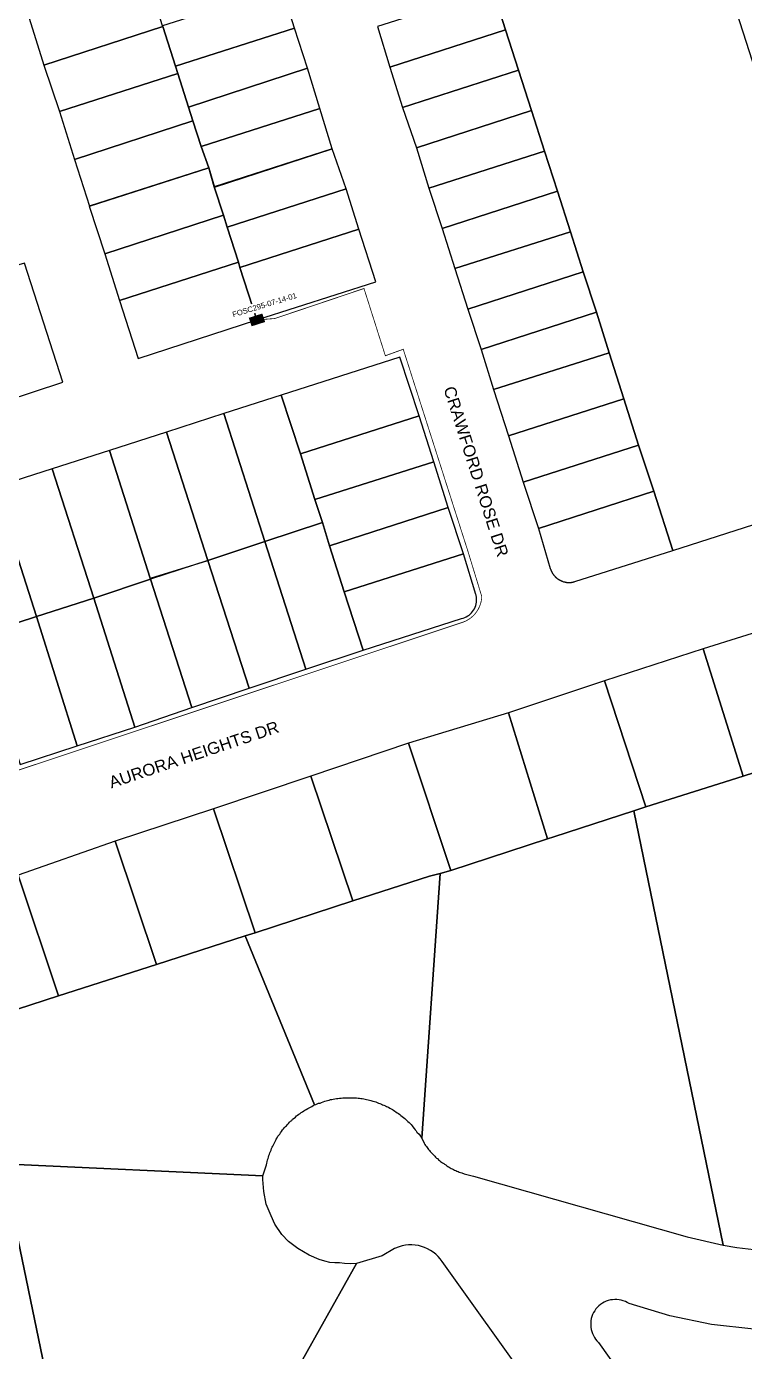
# Model space of a CAD drawing. Header units: metres. Extents: x 620457 to 624057, y 4872349 to 4874194.
# Drawn here: x 621389.9 to 621571.2, y 4872856.3 to 4873190.8 of the extents above; entities that cross this region are included whole.
import ezdxf
from ezdxf.enums import TextEntityAlignment as Align

# ---------------------------------------------------------------- set-up
doc = ezdxf.new("R2010")
doc.units = ezdxf.units.M
doc.header["$LTSCALE"] = 10
doc.header["$MEASUREMENT"] = 0
doc.linetypes.add('DASHED', pattern=[0.75, 0.5, -0.25])
for name, color, linetype in [('Aurora_Parcel', 252, 'Continuous'), ('Conduit_Distribution_14WAY - 14_10mm', 1, 'DASHED'), ('LB-STNAMES', 141, 'Continuous'), ('New telMAX 2436 HH', 6, 'Continuous')]:
    doc.layers.add(name, color=color, linetype=linetype)
doc.styles.add('ARIAL', font='arial.ttf')
doc.styles.get("Standard").update_dxf_attribs({"font": 'arial.ttf'})
doc.styles.add('VAULT_TEST', font='ariblk.ttf')

# ---------------------------------------------------------------- blocks, each defined once
blk = doc.blocks.new('*U64')
h = blk.add_hatch(color=256)
h.dxf.hatch_style = 1
h.paths.add_polyline_path([(-1.8, 0.44), (1.2, 1.4), (1.8, -0.44), (-1.2, -1.4)])
at = {"color": 7, "linetype": 'Continuous', "style": 'ARIAL', "flags": 1}
blk.add_attdef('ADDRESS', (-7.72, 8.09), '', height=1.25, rotation=16.9782, dxfattribs=at)
at = {"linetype": 'Continuous'}
blk.add_wipeout([(-5.71, -0.03), (-6.35, 2.08), (6.98, 6.15), (7.62, 4.04)], dxfattribs=at)
h = blk.add_hatch(color=6)
h.dxf.hatch_style = 1
h.paths.add_polyline_path([(-1.8, 0.44), (1.2, 1.4), (1.8, -0.44), (-1.2, -1.4)])
at = {"color": 7, "const_width": 0.12}
blk.add_lwpolyline([(-1.8, 0.44), (1.2, 1.4), (1.8, -0.44), (-1.2, -1.4)], close=True, dxfattribs=at)
at = {"color": 255, "style": 'VAULT_TEST', "width": 0.75}
blk.add_text('HH', height=1.406, rotation=17.7812, dxfattribs=at).set_placement((0, 0), align=Align.MIDDLE_CENTER)
at = {"color": 7, "linetype": 'Continuous', "style": 'ARIAL', "flags": 1}
for tag, p in [('SECTION', (-7.18, 6.33)), ('FIBER_COUNT', (-6.59, 4.41)), ('LENGTH', (-6.01, 2.51))]:
    blk.add_attdef(tag, p, '', height=1.25, rotation=16.9782, dxfattribs=at)
at = {"color": 7, "linetype": 'Continuous', "style": 'ARIAL'}
blk.add_attdef('ID', (-5.43, 0.6), '', height=1.25, rotation=16.9782, dxfattribs=at)

msp = doc.modelspace()

# ---------------------------------------------------------------- linework, layer by layer
at = {"layer": 'Aurora_Parcel'}
for points in [[(621607.36, 4873075.9), (621554.97, 4873238.84)], [(621507.62, 4873200.04), (621510.83, 4873189.94), (621514.1, 4873179.74), (621517.4, 4873169.55), (621520.67, 4873159.32), (621523.94, 4873149.2), (621527.24, 4873138.97), (621530.48, 4873128.85), (621533.79, 4873118.66), (621537.02, 4873108.43), (621540.69, 4873096.77), (621544.43, 4873085.13), (621548.26, 4873073.45), (621553.06, 4873058.49), (621607.36, 4873075.9)], [(621383.87, 4872903.68), (621449.63, 4872900.64), (621450.49, 4872903.45), (621450.49, 4872903.45), (621450.59, 4872903.85), (621450.68, 4872904.19), (621450.81, 4872904.64), (621450.92, 4872905.05), (621451.02, 4872905.38), (621451.15, 4872905.77), (621451.25, 4872906.1), (621451.38, 4872906.42), (621451.51, 4872906.8), (621451.66, 4872907.15), (621451.8, 4872907.5), (621451.95, 4872907.84), (621452.11, 4872908.15), (621452.35, 4872908.63), (621452.51, 4872908.96), (621452.67, 4872909.3), (621452.86, 4872909.61), (621453, 4872909.93), (621453.25, 4872910.22), (621453.41, 4872910.62), (621453.66, 4872910.9), (621453.85, 4872911.19), (621454.07, 4872911.49), (621454.28, 4872911.79), (621454.6, 4872912.23), (621454.84, 4872912.5), (621455.06, 4872912.81), (621455.31, 4872913.08), (621455.55, 4872913.28), (621455.79, 4872913.61), (621456.06, 4872913.87), (621456.37, 4872914.16), (621456.6, 4872914.41), (621456.88, 4872914.6), (621457.12, 4872914.91), (621457.51, 4872915.22), (621457.83, 4872915.47), (621458.1, 4872915.74), (621458.39, 4872915.94), (621458.69, 4872916.18), (621458.99, 4872916.39), (621459.29, 4872916.62), (621459.6, 4872916.81), (621459.91, 4872917.04), (621460.23, 4872917.22), (621460.55, 4872917.41), (621460.99, 4872917.66), (621461.32, 4872917.83), (621461.65, 4872918), (621461.98, 4872918.15), (621462.32, 4872918.35), (621462.65, 4872918.53), (621445.1, 4872961.21), (621422.75, 4872954.02), (621398.02, 4872946.06), (621377.01, 4872939.28)], [(621400.74, 4872822.14), (621384.24, 4872901.86), (621383.87, 4872903.68), (621377.01, 4872939.28), (621373.31, 4872938.29), (621358.81, 4872933.57), (621344.43, 4872928.76), (621334.61, 4872958.81), (621334.61, 4872958.81), (621287.64, 4872943.46), (621297.83, 4872912.98), (621284.32, 4872908.17), (621284.1, 4872908.13), (621283.56, 4872908.03), (621269.06, 4872903.36), (621254.61, 4872898.5), (621254.51, 4872898.5), (621236.35, 4872892.89), (621230.49, 4872924.15), (621115.16, 4872872.35), (621113.18, 4872871.46), (621111.12, 4872870.61), (621109.92, 4872870.08), (621121.54, 4872825.24)], [(621539.98, 4872815.91), (621494.87, 4872879.02), (621494.38, 4872879.68), (621493.83, 4872880.29), (621493.23, 4872880.85), (621492.59, 4872881.36), (621491.91, 4872881.82), (621491.18, 4872882.21), (621490.43, 4872882.54), (621489.65, 4872882.81), (621488.86, 4872883.01), (621488.04, 4872883.14), (621487.22, 4872883.2), (621486.4, 4872883.18), (621485.58, 4872883.1), (621484.78, 4872882.95), (621483.98, 4872882.73), (621482.85, 4872882.25), (621479.69, 4872880.47), (621473.28, 4872878.54), (621429.66, 4872800.73)], [(621573.5, 4872861.96), (621562.84, 4872863.13), (621552.34, 4872865.27), (621542.07, 4872868.37), (621541.6, 4872868.65), (621541.11, 4872868.89), (621540.59, 4872869.09), (621540.06, 4872869.24), (621539.52, 4872869.35), (621538.98, 4872869.4), (621538.42, 4872869.41), (621537.88, 4872869.37), (621537.33, 4872869.29), (621536.8, 4872869.15), (621536.29, 4872868.97), (621535.79, 4872868.75), (621535.31, 4872868.48), (621534.86, 4872868.17), (621534.44, 4872867.83), (621534.04, 4872867.44), (621533.69, 4872867.03), (621533.37, 4872866.59), (621533.09, 4872866.12), (621532.85, 4872865.62), (621532.66, 4872865.11), (621532.51, 4872864.59), (621532.41, 4872864.05), (621532.35, 4872863.51), (621532.35, 4872862.96), (621532.39, 4872862.41), (621532.48, 4872861.87), (621532.61, 4872861.34), (621532.79, 4872860.83), (621533.02, 4872860.33), (621533.29, 4872859.85), (621533.59, 4872859.4), (621533.94, 4872858.98), (621534.32, 4872858.59), (621552.6, 4872832.89)]]:
    msp.add_lwpolyline(points, dxfattribs=at)
for points in [[(621424.36, 4873190.78), (621424.31, 4873190.97), (621421.08, 4873201.12), (621420.61, 4873202.71), (621390.58, 4873192.93), (621394.33, 4873181), (621424.36, 4873190.78)], [(621457.55, 4873190.36), (621454.37, 4873200.52), (621424.31, 4873190.97), (621424.36, 4873190.78), (621427.59, 4873180.8), (621457.55, 4873190.36)], [(621510.83, 4873189.94), (621507.62, 4873200.04), (621478.51, 4873190.81), (621481.68, 4873180.52), (621510.83, 4873189.94)], [(621428.17, 4873178.95), (621427.59, 4873180.8), (621424.36, 4873190.78), (621394.33, 4873181), (621398.28, 4873169.31), (621428.17, 4873178.95)], [(621460.85, 4873180.26), (621457.55, 4873190.36), (621427.59, 4873180.8), (621428.17, 4873178.95), (621430.86, 4873170.47), (621460.85, 4873180.26)], [(621514.1, 4873179.74), (621510.83, 4873189.94), (621481.68, 4873180.52), (621484.86, 4873170.36), (621514.1, 4873179.74)], [(621431.93, 4873166.99), (621430.86, 4873170.47), (621428.17, 4873178.95), (621398.28, 4873169.31), (621402.07, 4873157.24), (621431.93, 4873166.99)], [(621464.02, 4873170.1), (621460.85, 4873180.26), (621430.86, 4873170.47), (621431.93, 4873166.99), (621434.07, 4873160.5), (621464.02, 4873170.1)], [(621517.4, 4873169.55), (621514.1, 4873179.74), (621484.86, 4873170.36), (621488.41, 4873160.2), (621517.4, 4873169.55)], [(621467.14, 4873159.88), (621464.02, 4873170.1), (621434.07, 4873160.5), (621435.95, 4873155.08), (621437.38, 4873150.22), (621467.14, 4873159.88)], [(621520.67, 4873159.32), (621517.4, 4873169.55), (621488.41, 4873160.2), (621491.53, 4873149.98), (621520.67, 4873159.32)], [(621435.95, 4873155.08), (621434.07, 4873160.5), (621431.93, 4873166.99), (621402.07, 4873157.24), (621405.83, 4873145.46), (621405.84, 4873145.44), (621435.95, 4873155.08)], [(621470.59, 4873149.82), (621467.14, 4873159.88), (621437.34, 4873150.32), (621437.33, 4873150.32), (621439.71, 4873143.17), (621440.61, 4873140.16), (621470.59, 4873149.82)], [(621523.94, 4873149.2), (621520.67, 4873159.32), (621491.53, 4873149.98), (621494.89, 4873139.82), (621523.94, 4873149.2)], [(621439.71, 4873143.17), (621437.33, 4873150.32), (621435.95, 4873155.08), (621405.79, 4873145.45), (621409.68, 4873133.42), (621439.71, 4873143.17)], [(621473.84, 4873139.62), (621470.59, 4873149.82), (621440.61, 4873140.16), (621443.47, 4873131.32), (621443.83, 4873129.98), (621473.84, 4873139.62)], [(621527.24, 4873138.97), (621523.94, 4873149.2), (621494.89, 4873139.82), (621498.07, 4873129.66), (621527.24, 4873138.97)], [(621443.47, 4873131.32), (621440.61, 4873140.16), (621439.71, 4873143.17), (621409.68, 4873133.42), (621413.4, 4873121.65), (621443.47, 4873131.32)], [(621478.09, 4873126.33), (621473.84, 4873139.62), (621443.83, 4873129.98), (621448.12, 4873116.72), (621478.09, 4873126.33)], [(621530.48, 4873128.85), (621527.24, 4873138.97), (621498.07, 4873129.66), (621501.37, 4873119.44), (621530.48, 4873128.85)], [(621399.1, 4873100.99), (621389.4, 4873131.07), (621374.76, 4873126.76), (621384.56, 4873096.2), (621399.1, 4873100.99)], [(621448.12, 4873116.72), (621443.83, 4873129.98), (621443.47, 4873131.32), (621413.4, 4873121.65), (621418.15, 4873107.01), (621448.12, 4873116.72)], [(621533.79, 4873118.66), (621530.48, 4873128.85), (621501.37, 4873119.44), (621504.67, 4873109.28), (621533.79, 4873118.66)], [(621537.02, 4873108.43), (621533.79, 4873118.66), (621504.67, 4873109.28), (621507.85, 4873099.12), (621537.02, 4873108.43)], [(621540.69, 4873096.77), (621537.02, 4873108.43), (621507.85, 4873099.12), (621511.59, 4873087.49), (621540.69, 4873096.77)], [(621489.04, 4873092.54), (621484.21, 4873107.33), (621454.24, 4873097.68), (621459.07, 4873082.95), (621489.04, 4873092.54)], [(621464.63, 4873065.55), (621462.69, 4873071.39), (621459.07, 4873082.95), (621454.24, 4873097.68), (621439.76, 4873093.05), (621450.14, 4873060.78), (621464.63, 4873065.55)], [(621544.43, 4873085.13), (621540.69, 4873096.77), (621511.59, 4873087.49), (621515.34, 4873075.75), (621544.43, 4873085.13)], [(621450.14, 4873060.78), (621439.76, 4873093.05), (621425.26, 4873088.39), (621435.73, 4873056.01), (621450.14, 4873060.78)], [(621492.72, 4873080.85), (621489.04, 4873092.54), (621459.07, 4873082.95), (621462.69, 4873071.39), (621492.72, 4873080.85)], [(621421.23, 4873051.53), (621435.73, 4873056.01), (621425.26, 4873088.39), (621410.89, 4873083.74), (621421.13, 4873051.51), (621421.23, 4873051.53)], [(621548.26, 4873073.45), (621544.43, 4873085.13), (621515.34, 4873075.75), (621519.15, 4873064.06), (621548.26, 4873073.45)], [(621421.28, 4873051.28), (621421.2, 4873051.53), (621410.89, 4873083.74), (621396.41, 4873079.15), (621406.91, 4873046.47), (621421.28, 4873051.28)], [(621406.91, 4873046.47), (621396.41, 4873079.15), (621381.94, 4873074.47), (621392.43, 4873041.84), (621406.91, 4873046.47)], [(621496.34, 4873069.36), (621492.72, 4873080.85), (621462.69, 4873071.39), (621464.63, 4873065.55), (621466.44, 4873059.68), (621496.34, 4873069.36)], [(621392.43, 4873041.84), (621381.94, 4873074.47), (621367.46, 4873069.77), (621377.96, 4873037.1), (621392.43, 4873041.84)], [(621527.82, 4873050.52), (621527.91, 4873050.54), (621527.98, 4873050.56), (621528.07, 4873050.57), (621528.14, 4873050.59), (621528.22, 4873050.62), (621528.31, 4873050.64), (621553.06, 4873058.49), (621548.26, 4873073.45), (621519.15, 4873064.06), (621522.16, 4873053.95), (621522.22, 4873053.82), (621522.25, 4873053.75), (621522.28, 4873053.67), (621522.29, 4873053.57), (621522.33, 4873053.5), (621522.37, 4873053.42), (621522.4, 4873053.35), (621522.43, 4873053.27), (621522.47, 4873053.19), (621522.51, 4873053.11), (621522.54, 4873053.04), (621522.61, 4873052.94), (621522.64, 4873052.87), (621522.68, 4873052.79), (621522.73, 4873052.72), (621522.79, 4873052.65), (621522.83, 4873052.58), (621522.87, 4873052.51), (621522.93, 4873052.45), (621522.98, 4873052.37), (621523.04, 4873052.31), (621523.08, 4873052.24), (621523.15, 4873052.17), (621523.21, 4873052.08), (621523.27, 4873052.03), (621523.32, 4873051.96), (621523.38, 4873051.91), (621523.43, 4873051.83), (621523.51, 4873051.79), (621523.56, 4873051.73), (621523.63, 4873051.67), (621523.68, 4873051.61), (621523.76, 4873051.55), (621523.84, 4873051.49), (621523.91, 4873051.44), (621523.97, 4873051.39), (621524.05, 4873051.34), (621524.12, 4873051.27), (621524.2, 4873051.23), (621524.26, 4873051.19), (621524.34, 4873051.15), (621524.41, 4873051.1), (621524.49, 4873051.06), (621524.57, 4873051.02), (621524.65, 4873050.98), (621524.73, 4873050.93), (621524.81, 4873050.89), (621524.89, 4873050.87), (621524.96, 4873050.82), (621525.04, 4873050.79), (621525.11, 4873050.76), (621525.21, 4873050.74), (621525.28, 4873050.71), (621525.36, 4873050.67), (621525.45, 4873050.63), (621525.55, 4873050.61), (621525.63, 4873050.59), (621525.72, 4873050.57), (621525.8, 4873050.56), (621525.89, 4873050.53), (621525.97, 4873050.51), (621526.04, 4873050.5), (621526.13, 4873050.48), (621526.22, 4873050.46), (621526.3, 4873050.46), (621526.39, 4873050.46), (621526.49, 4873050.45), (621526.58, 4873050.44), (621526.66, 4873050.44), (621526.75, 4873050.43), (621526.83, 4873050.43), (621526.93, 4873050.43), (621527.01, 4873050.43), (621527.09, 4873050.44), (621527.19, 4873050.45), (621527.26, 4873050.44), (621527.35, 4873050.44), (621527.49, 4873050.46), (621527.56, 4873050.47), (621527.65, 4873050.5), (621527.73, 4873050.5), (621527.82, 4873050.52)], [(621500.21, 4873057.68), (621496.34, 4873069.36), (621466.44, 4873059.68), (621470.14, 4873048.11), (621500.21, 4873057.68)], [(621474.93, 4873033.36), (621470.14, 4873048.11), (621466.44, 4873059.68), (621464.63, 4873065.55), (621450.14, 4873060.78), (621460.48, 4873028.56), (621474.93, 4873033.36)], [(621460.48, 4873028.56), (621450.14, 4873060.78), (621435.73, 4873056.01), (621446.19, 4873023.72), (621460.48, 4873028.56)], [(621446.19, 4873023.72), (621435.73, 4873056.01), (621421.28, 4873051.28), (621431.7, 4873018.91), (621446.19, 4873023.72)], [(621474.93, 4873033.36), (621499.75, 4873041.31), (621500.16, 4873041.43), (621500.56, 4873041.57), (621500.94, 4873041.75), (621501.31, 4873041.97), (621501.66, 4873042.21), (621501.98, 4873042.48), (621502.28, 4873042.78), (621502.55, 4873043.11), (621502.8, 4873043.45), (621503.01, 4873043.82), (621503.19, 4873044.2), (621503.34, 4873044.6), (621503.45, 4873045.01), (621503.53, 4873045.43), (621503.57, 4873045.85), (621503.57, 4873046.28), (621503.54, 4873046.7), (621503.47, 4873047.12), (621503.44, 4873047.27), (621503.39, 4873047.41), (621500.21, 4873057.68), (621470.14, 4873048.11), (621474.93, 4873033.36)], [(621431.7, 4873018.91), (621421.28, 4873051.28), (621406.91, 4873046.47), (621417.28, 4873013.94), (621431.7, 4873018.91)], [(621417.28, 4873013.94), (621406.91, 4873046.47), (621392.43, 4873041.84), (621402.74, 4873009.19), (621417.28, 4873013.94)], [(621402.74, 4873009.19), (621392.43, 4873041.84), (621377.96, 4873037.1), (621388.37, 4873004.44), (621402.74, 4873009.19)], [(621589.01, 4873007.46), (621590.94, 4873008.17), (621580.71, 4873039.91), (621580.12, 4873039.73), (621560.75, 4873033.69), (621570.86, 4873001.54), (621589.01, 4873007.46)], [(621570.86, 4873001.54), (621560.75, 4873033.69), (621535.86, 4873025.64), (621546.26, 4872993.76), (621570.86, 4873001.54)], [(621523.07, 4872986.21), (621543.23, 4872992.75), (621546.26, 4872993.76), (621535.86, 4873025.64), (621511.58, 4873017.56), (621521.47, 4872985.68), (621523.07, 4872986.21)], [(621521.47, 4872985.68), (621511.58, 4873017.56), (621486.34, 4873009.88), (621497.06, 4872977.74), (621521.47, 4872985.68)], [(621491.67, 4872976.28), (621494.34, 4872976.96), (621497.06, 4872977.74), (621486.34, 4873009.88), (621461.69, 4873001.51), (621472.28, 4872970.1), (621491.67, 4872976.28)], [(621588.08, 4872882.68), (621593.04, 4872883.41), (621600.82, 4872885.31), (621612.86, 4872889.27), (621612.2, 4872892.98), (621606.63, 4872921.15), (621600.76, 4872949.78), (621595.1, 4872978.15), (621589.01, 4873007.46), (621570.86, 4873001.54), (621546.26, 4872993.76), (621543.23, 4872992.75), (621565.83, 4872883.15), (621569.2, 4872882.5), (621574.96, 4872881.87), (621578.56, 4872881.76), (621581.88, 4872882.03), (621588.08, 4872882.68)], [(621472.28, 4872970.1), (621461.69, 4873001.51), (621437.14, 4872993.3), (621447.64, 4872961.97), (621472.28, 4872970.1)], [(621445.1, 4872961.21), (621447.64, 4872961.97), (621437.14, 4872993.3), (621412.33, 4872985.09), (621422.75, 4872954.02), (621445.1, 4872961.21)], [(621543.23, 4872992.75), (621523.07, 4872986.21), (621521.47, 4872985.68), (621497.06, 4872977.74), (621494.34, 4872976.96), (621489.77, 4872910.18), (621490.35, 4872908.85), (621490.5, 4872908.58), (621490.67, 4872908.3), (621490.95, 4872908.03), (621491.1, 4872907.76), (621491.26, 4872907.55), (621491.45, 4872907.27), (621491.67, 4872907.03), (621491.86, 4872906.78), (621492.11, 4872906.55), (621492.34, 4872906.27), (621492.55, 4872906.02), (621492.75, 4872905.82), (621493, 4872905.59), (621493.22, 4872905.38), (621493.42, 4872905.12), (621493.69, 4872904.97), (621493.96, 4872904.71), (621494.19, 4872904.52), (621494.44, 4872904.29), (621494.69, 4872904.12), (621494.97, 4872903.92), (621495.31, 4872903.73), (621495.49, 4872903.55), (621495.76, 4872903.37), (621496.03, 4872903.19), (621496.26, 4872902.99), (621496.64, 4872902.86), (621496.89, 4872902.66), (621497.14, 4872902.51), (621497.42, 4872902.39), (621497.7, 4872902.26), (621498.01, 4872902.1), (621498.31, 4872901.96), (621498.6, 4872901.81), (621498.9, 4872901.69), (621499.18, 4872901.56), (621499.51, 4872901.5), (621499.8, 4872901.37), (621500.39, 4872901.17), (621502.74, 4872900.55), (621556.71, 4872885.2), (621565.83, 4872883.15), (621543.23, 4872992.75)], [(621422.75, 4872954.02), (621412.33, 4872985.09), (621387.83, 4872976.56), (621398.02, 4872946.06), (621422.75, 4872954.02)], [(621377.01, 4872939.28), (621398.02, 4872946.06), (621387.83, 4872976.56), (621363.26, 4872968.52), (621373.31, 4872938.29), (621377.01, 4872939.28)], [(621494.34, 4872976.96), (621491.67, 4872976.28), (621472.28, 4872970.1), (621447.64, 4872961.97), (621445.1, 4872961.21), (621462.65, 4872918.53), (621462.97, 4872918.67), (621463.34, 4872918.8), (621463.68, 4872918.94), (621464.05, 4872919), (621464.38, 4872919.18), (621464.85, 4872919.33), (621465.25, 4872919.46), (621465.58, 4872919.55), (621465.89, 4872919.68), (621466.31, 4872919.72), (621466.66, 4872919.87), (621467.03, 4872919.92), (621467.37, 4872919.99), (621467.81, 4872920.06), (621468.16, 4872920.13), (621468.5, 4872920.17), (621468.97, 4872920.2), (621469.4, 4872920.27), (621469.77, 4872920.3), (621470.13, 4872920.33), (621470.49, 4872920.33), (621470.87, 4872920.33), (621471.23, 4872920.33), (621471.59, 4872920.33), (621471.98, 4872920.33), (621472.35, 4872920.33), (621472.72, 4872920.32), (621473.22, 4872920.29), (621473.63, 4872920.27), (621473.97, 4872920.2), (621474.31, 4872920.16), (621474.69, 4872920.13), (621475.12, 4872920.04), (621475.44, 4872919.99), (621475.78, 4872919.9), (621476.15, 4872919.86), (621476.55, 4872919.72), (621476.89, 4872919.61), (621477.34, 4872919.47), (621477.75, 4872919.42), (621478.1, 4872919.28), (621478.44, 4872919.15), (621478.8, 4872919), (621479.14, 4872918.87), (621479.51, 4872918.74), (621479.84, 4872918.6), (621480.16, 4872918.47), (621480.54, 4872918.28), (621480.85, 4872918.13), (621481.31, 4872917.95), (621481.62, 4872917.73), (621481.96, 4872917.54), (621482.3, 4872917.37), (621482.6, 4872917.2), (621482.91, 4872916.98), (621483.2, 4872916.77), (621483.53, 4872916.53), (621483.87, 4872916.34), (621484.14, 4872916.08), (621484.42, 4872915.9), (621484.8, 4872915.61), (621485.11, 4872915.33), (621485.4, 4872915.07), (621485.68, 4872914.88), (621485.95, 4872914.6), (621486.22, 4872914.35), (621486.52, 4872914.12), (621486.75, 4872913.82), (621487.01, 4872913.56), (621487.26, 4872913.27), (621487.46, 4872912.99), (621487.83, 4872912.58), (621488.07, 4872912.27), (621488.3, 4872912.01), (621488.51, 4872911.69), (621489.04, 4872911.17), (621489.77, 4872910.18), (621494.34, 4872976.96)], [(621466.51, 4872878.76), (621465.25, 4872879.08), (621463.78, 4872879.55), (621461.33, 4872880.64), (621458.4, 4872882.32), (621456.07, 4872884.08), (621454.4, 4872885.86), (621452.62, 4872888.47), (621451.67, 4872890.5), (621450.45, 4872893.49), (621449.81, 4872896.66), (621449.63, 4872899.72), (621449.63, 4872900.64), (621383.87, 4872903.68), (621384.24, 4872901.86), (621400.74, 4872822.14), (621429.66, 4872800.73), (621473.28, 4872878.54), (621471.76, 4872878.4), (621470.24, 4872878.46), (621468.92, 4872878.68), (621467.74, 4872878.63), (621466.51, 4872878.76)]]:
    msp.add_lwpolyline(points, close=True, dxfattribs=at)
at = {"layer": 'Conduit_Distribution_14WAY - 14_10mm', "color": 8, "const_width": 0.2, "flags": 128}
msp.add_lwpolyline([(621448.12, 4873116.72), (621452.63, 4873117.07), (621475.13, 4873124.65), (621480.52, 4873107.67), (621485.04, 4873109.31), (621501.35, 4873058.36), (621504.86, 4873046.88, -0.300371), (621500.24, 4873040.45), (621332.34, 4872984.55)], format="xyb", dxfattribs=at)

# ---------------------------------------------------------------- texts
at = {"layer": 'LB-STNAMES', "color": 7}
for s, rotation, p in [('CRAWFORD ROSE DR', 287.7309, (621495.17, 4873099.38)), ('AURORA HEIGHTS DR', 18.5348, (621411.37, 4872998.42))]:
    msp.add_text(s, height=3, rotation=rotation, dxfattribs=at).set_placement(p)

# ---------------------------------------------------------------- next in the draw order: block references
at = {"layer": 'New telMAX 2436 HH', "ltscale": 1.5, "xscale": 1.1, "yscale": 1.1, "zscale": 1.1}
msp.add_blockref('*U64', (621448.12, 4873116.72), dxfattribs=at).add_auto_attribs({'ID': 'FOSC295-07-14-01'})

doc.saveas('drawing.dxf')
